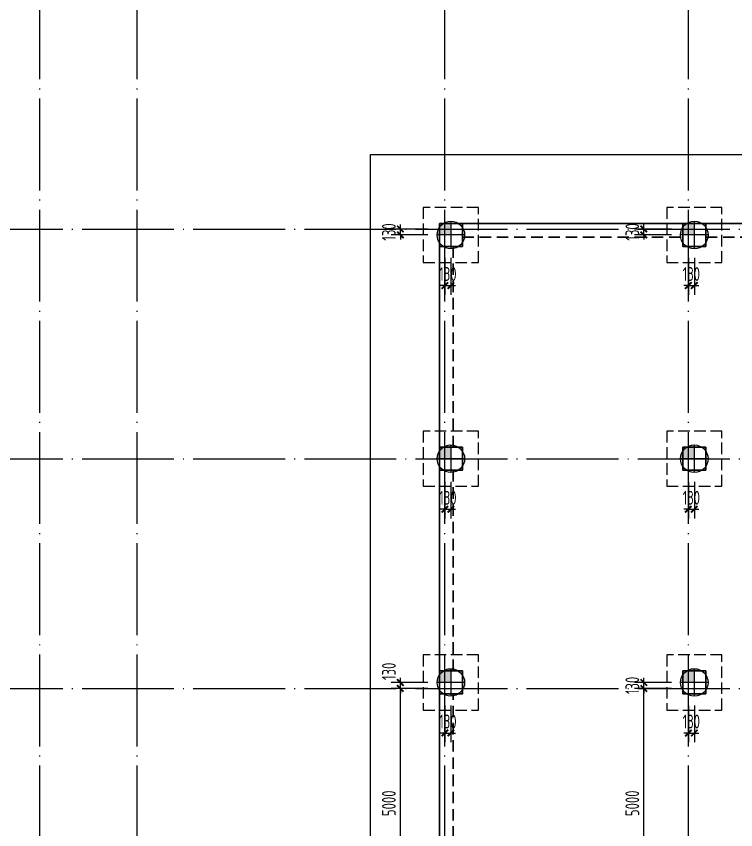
# Model space of a CAD drawing. Extents: x 2430613 to 2739493, y -1540945 to -971137.
# Drawn here: x 2463492 to 2479155, y -1065227 to -1047522 of the extents above; entities that cross this region are included whole.
import ezdxf

# ---------------------------------------------------------------- set-up
doc = ezdxf.new("R2010")
doc.units = 0
doc.header["$LTSCALE"] = 1000
doc.header["$MEASUREMENT"] = 0
doc.header["$PDMODE"] = 3
doc.header["$PDSIZE"] = 50
for name, pattern in [('DASH', [0.35, 0.25, -0.1]), ('DOTE', [2.42, 2, -0.2, 0.02, -0.2]), ('HIDDEN', [0.375, 0.25, -0.125])]:
    doc.linetypes.add(name, pattern=pattern)
doc.layers.get('0').update_dxf_attribs({"linetype": 'CONTINUOUS'})
doc.layers.get('DEFPOINTS').update_dxf_attribs({"linetype": 'CONTINUOUS'})
for name, color, linetype, lineweight in [('0S-墙-不可见', 30, 'HIDDEN', 30), ('0S-墙-线', 30, 'CONTINUOUS', 30), ('0S-柱-线', 50, 'CONTINUOUS', 30)]:
    doc.layers.add(name, color=color, linetype=linetype, lineweight=lineweight)
for name, color, linetype in [('600直径桩', 4, 'CONTINUOUS'), ('BASE_PILE_DIM', 3, 'CONTINUOUS'), ('DOTE', 1, 'DOTE'), ('S1-SLAB-Finstructions', 255, 'CONTINUOUS'), ('承台', 2, 'CONTINUOUS')]:
    doc.layers.add(name, color=color, linetype=linetype)
doc.styles.add('TSSD_Dimension', font='Tssdeng.shx', dxfattribs={"width": 0.7, "bigfont": 'hztxt.shx'})
doc.dimstyles.new('TSSD_100_100', dxfattribs={"dimtxt": 300, "dimasz": 100, "dimexe": 200, "dimexo": 200, "dimgap": 100, "dimtad": 1, "dimdec": 0, "dimzin": 0, "dimdsep": 46, "dimtxsty": 'TSSD_Dimension', "dimblk": 'ARCHTICK', "dimcen": 0, "dimdle": 120, "dimclrt": 7, "dimazin": 0, "dimtfac": 1, "dimtdec": 0, "dimtix": 1, "dimtmove": 2, "dimatfit": 0, "dimldrblk": 'ARCHTICK', "dimfxl": 1, "dimtolj": 1, "dimtzin": 0, "dimarcsym": 0})

# ---------------------------------------------------------------- blocks, each defined once
blk = doc.blocks.new('600Z')
at = {"layer": '600直径桩'}
h = blk.add_hatch(color=6, dxfattribs=at)
h.dxf.hatch_style = 1
h.paths.add_polyline_path([(-204995, -2276684, 0.414214), (-205295, -2276984), (-204995, -2276984)])
at = {"layer": '600直径桩', "color": 6}
for p, q in [((-204995, -2276684), (-204995, -2277284)), ((-204695, -2276984), (-205295, -2276984))]:
    blk.add_line(p, q, dxfattribs=at)
blk.add_circle((-204995, -2276984), 300, dxfattribs=at)
blk = doc.blocks.new('_ArchTick')
at = {"color": 0, "linetype": 'ByBlock', "const_width": 0.4}
blk.add_lwpolyline([(-0.71, -0.71), (0.71, 0.71)], dxfattribs=at)
blk = doc.blocks.new('*D1777')
at = {"layer": 'BASE_PILE_DIM', "color": 0, "lineweight": -2, "transparency": 16777216}
for p, q in [((2477754, -1052152), (2476954, -1052152)), ((2477154, -1052152), (2477154, -1052052)), ((2477154, -1052282), (2477154, -1052152)), ((2477754, -1052282), (2476954, -1052282)), ((2477154, -1052282), (2477154, -1052382))]:
    blk.add_line(p, q, dxfattribs=at)
at = {"layer": 'DEFPOINTS', "color": 0, "transparency": 16777216}
for p in [(2477154, -1052152), (2477954, -1052152), (2477954, -1052282)]:
    blk.add_point(p, dxfattribs=at)
at = {"layer": 'BASE_PILE_DIM', "color": 0, "lineweight": -2, "transparency": 16777216, "xscale": 100, "yscale": 100, "zscale": 100}
for p, rotation in [((2477154, -1052152), 270), ((2477154, -1052282), 90)]:
    blk.add_blockref('_ArchTick', p, dxfattribs=dict(at, rotation=rotation))
at = {"layer": 'BASE_PILE_DIM', "color": 7, "transparency": 16777216, "insert": (2476904, -1052217), "char_height": 300, "attachment_point": 5, "rotation": 90, "style": 'TSSD_Dimension'}
blk.add_mtext('\\A1;130', dxfattribs=at)
blk = doc.blocks.new('*D1778')
at = {"layer": 'BASE_PILE_DIM', "color": 0, "lineweight": -2, "transparency": 16777216}
for p, q in [((2478124, -1052782), (2478124, -1053582)), ((2478254, -1052782), (2478254, -1053582)), ((2478124, -1053382), (2478024, -1053382)), ((2478124, -1053382), (2478254, -1053382)), ((2478254, -1053382), (2478354, -1053382))]:
    blk.add_line(p, q, dxfattribs=at)
at = {"layer": 'DEFPOINTS', "color": 0, "transparency": 16777216}
for p in [(2478124, -1052582), (2478254, -1052582), (2478254, -1053382)]:
    blk.add_point(p, dxfattribs=at)
at = {"layer": 'BASE_PILE_DIM', "color": 0, "lineweight": -2, "transparency": 16777216, "xscale": 100, "yscale": 100, "zscale": 100}
blk.add_blockref('_ArchTick', (2478124, -1053382), dxfattribs=at)
at = {"layer": 'BASE_PILE_DIM', "color": 0, "lineweight": -2, "transparency": 16777216, "xscale": 100, "yscale": 100, "zscale": 100, "rotation": 180}
blk.add_blockref('_ArchTick', (2478254, -1053382), dxfattribs=at)
at = {"layer": 'BASE_PILE_DIM', "color": 7, "transparency": 16777216, "insert": (2478189, -1053132), "char_height": 300, "attachment_point": 5, "style": 'TSSD_Dimension'}
blk.add_mtext('\\A1;130', dxfattribs=at)
blk = doc.blocks.new('*D1779')
at = {"layer": 'BASE_PILE_DIM', "color": 0, "lineweight": -2, "transparency": 16777216}
for p, q in [((2472454, -1052152), (2471654, -1052152)), ((2471854, -1052152), (2471854, -1052052)), ((2471854, -1052282), (2471854, -1052152)), ((2472454, -1052282), (2471654, -1052282)), ((2471854, -1052282), (2471854, -1052382))]:
    blk.add_line(p, q, dxfattribs=at)
at = {"layer": 'DEFPOINTS', "color": 0, "transparency": 16777216}
for p in [(2471854, -1052152), (2472654, -1052152), (2472654, -1052282)]:
    blk.add_point(p, dxfattribs=at)
at = {"layer": 'BASE_PILE_DIM', "color": 0, "lineweight": -2, "transparency": 16777216, "xscale": 100, "yscale": 100, "zscale": 100}
for p, rotation in [((2471854, -1052152), 270), ((2471854, -1052282), 90)]:
    blk.add_blockref('_ArchTick', p, dxfattribs=dict(at, rotation=rotation))
at = {"layer": 'BASE_PILE_DIM', "color": 7, "transparency": 16777216, "insert": (2471604, -1052217), "char_height": 300, "attachment_point": 5, "rotation": 90, "style": 'TSSD_Dimension'}
blk.add_mtext('\\A1;130', dxfattribs=at)
blk = doc.blocks.new('*D1780')
at = {"layer": 'BASE_PILE_DIM', "color": 0, "lineweight": -2, "transparency": 16777216}
for p, q in [((2472824, -1052782), (2472824, -1053582)), ((2472954, -1052782), (2472954, -1053582)), ((2472824, -1053382), (2472724, -1053382)), ((2472824, -1053382), (2472954, -1053382)), ((2472954, -1053382), (2473054, -1053382))]:
    blk.add_line(p, q, dxfattribs=at)
at = {"layer": 'DEFPOINTS', "color": 0, "transparency": 16777216}
for p in [(2472824, -1052582), (2472954, -1052582), (2472954, -1053382)]:
    blk.add_point(p, dxfattribs=at)
at = {"layer": 'BASE_PILE_DIM', "color": 0, "lineweight": -2, "transparency": 16777216, "xscale": 100, "yscale": 100, "zscale": 100}
blk.add_blockref('_ArchTick', (2472824, -1053382), dxfattribs=at)
at = {"layer": 'BASE_PILE_DIM', "color": 0, "lineweight": -2, "transparency": 16777216, "xscale": 100, "yscale": 100, "zscale": 100, "rotation": 180}
blk.add_blockref('_ArchTick', (2472954, -1053382), dxfattribs=at)
at = {"layer": 'BASE_PILE_DIM', "color": 7, "transparency": 16777216, "insert": (2472889, -1053132), "char_height": 300, "attachment_point": 5, "style": 'TSSD_Dimension'}
blk.add_mtext('\\A1;130', dxfattribs=at)
blk = doc.blocks.new('*D1782')
at = {"layer": 'BASE_PILE_DIM', "color": 0, "lineweight": -2, "transparency": 16777216}
for p, q in [((2478124, -1057652), (2478124, -1058452)), ((2478254, -1057652), (2478254, -1058452)), ((2478124, -1058252), (2478024, -1058252)), ((2478124, -1058252), (2478254, -1058252)), ((2478254, -1058252), (2478354, -1058252))]:
    blk.add_line(p, q, dxfattribs=at)
at = {"layer": 'DEFPOINTS', "color": 0, "transparency": 16777216}
for p in [(2478124, -1057452), (2478254, -1057452), (2478254, -1058252)]:
    blk.add_point(p, dxfattribs=at)
at = {"layer": 'BASE_PILE_DIM', "color": 0, "lineweight": -2, "transparency": 16777216, "xscale": 100, "yscale": 100, "zscale": 100}
blk.add_blockref('_ArchTick', (2478124, -1058252), dxfattribs=at)
at = {"layer": 'BASE_PILE_DIM', "color": 0, "lineweight": -2, "transparency": 16777216, "xscale": 100, "yscale": 100, "zscale": 100, "rotation": 180}
blk.add_blockref('_ArchTick', (2478254, -1058252), dxfattribs=at)
at = {"layer": 'BASE_PILE_DIM', "color": 7, "transparency": 16777216, "insert": (2478189, -1058002), "char_height": 300, "attachment_point": 5, "style": 'TSSD_Dimension'}
blk.add_mtext('\\A1;130', dxfattribs=at)
blk = doc.blocks.new('*D1783')
at = {"layer": 'BASE_PILE_DIM', "color": 0, "lineweight": -2, "transparency": 16777216}
for p, q in [((2472824, -1057652), (2472824, -1058452)), ((2472954, -1057652), (2472954, -1058452)), ((2472824, -1058252), (2472724, -1058252)), ((2472824, -1058252), (2472954, -1058252)), ((2472954, -1058252), (2473054, -1058252))]:
    blk.add_line(p, q, dxfattribs=at)
at = {"layer": 'DEFPOINTS', "color": 0, "transparency": 16777216}
for p in [(2472824, -1057452), (2472954, -1057452), (2472954, -1058252)]:
    blk.add_point(p, dxfattribs=at)
at = {"layer": 'BASE_PILE_DIM', "color": 0, "lineweight": -2, "transparency": 16777216, "xscale": 100, "yscale": 100, "zscale": 100}
blk.add_blockref('_ArchTick', (2472824, -1058252), dxfattribs=at)
at = {"layer": 'BASE_PILE_DIM', "color": 0, "lineweight": -2, "transparency": 16777216, "xscale": 100, "yscale": 100, "zscale": 100, "rotation": 180}
blk.add_blockref('_ArchTick', (2472954, -1058252), dxfattribs=at)
at = {"layer": 'BASE_PILE_DIM', "color": 7, "transparency": 16777216, "insert": (2472889, -1058002), "char_height": 300, "attachment_point": 5, "style": 'TSSD_Dimension'}
blk.add_mtext('\\A1;130', dxfattribs=at)
blk = doc.blocks.new('*D1788')
at = {"layer": 'BASE_PILE_DIM', "color": 0, "lineweight": -2, "transparency": 16777216}
for p, q in [((2477154, -1062022), (2477154, -1061922)), ((2477754, -1062022), (2476954, -1062022)), ((2477154, -1062152), (2477154, -1062022)), ((2477754, -1062152), (2476954, -1062152)), ((2477154, -1062152), (2477154, -1062252))]:
    blk.add_line(p, q, dxfattribs=at)
at = {"layer": 'DEFPOINTS', "color": 0, "transparency": 16777216}
for p in [(2477154, -1062022), (2477954, -1062022), (2477954, -1062152)]:
    blk.add_point(p, dxfattribs=at)
at = {"layer": 'BASE_PILE_DIM', "color": 0, "lineweight": -2, "transparency": 16777216, "xscale": 100, "yscale": 100, "zscale": 100}
for p, rotation in [((2477154, -1062022), 270), ((2477154, -1062152), 90)]:
    blk.add_blockref('_ArchTick', p, dxfattribs=dict(at, rotation=rotation))
at = {"layer": 'BASE_PILE_DIM', "color": 7, "transparency": 16777216, "insert": (2476904, -1062087), "char_height": 300, "attachment_point": 5, "rotation": 90, "style": 'TSSD_Dimension'}
blk.add_mtext('\\A1;130', dxfattribs=at)
blk = doc.blocks.new('*D1789')
at = {"layer": 'BASE_PILE_DIM', "color": 0, "lineweight": -2, "transparency": 16777216}
for p, q in [((2478124, -1062522), (2478124, -1063322)), ((2478254, -1062522), (2478254, -1063322)), ((2478124, -1063122), (2478024, -1063122)), ((2478124, -1063122), (2478254, -1063122)), ((2478254, -1063122), (2478354, -1063122))]:
    blk.add_line(p, q, dxfattribs=at)
at = {"layer": 'DEFPOINTS', "color": 0, "transparency": 16777216}
for p in [(2478124, -1062322), (2478254, -1062322), (2478254, -1063122)]:
    blk.add_point(p, dxfattribs=at)
at = {"layer": 'BASE_PILE_DIM', "color": 0, "lineweight": -2, "transparency": 16777216, "xscale": 100, "yscale": 100, "zscale": 100}
blk.add_blockref('_ArchTick', (2478124, -1063122), dxfattribs=at)
at = {"layer": 'BASE_PILE_DIM', "color": 0, "lineweight": -2, "transparency": 16777216, "xscale": 100, "yscale": 100, "zscale": 100, "rotation": 180}
blk.add_blockref('_ArchTick', (2478254, -1063122), dxfattribs=at)
at = {"layer": 'BASE_PILE_DIM', "color": 7, "transparency": 16777216, "insert": (2478189, -1062872), "char_height": 300, "attachment_point": 5, "style": 'TSSD_Dimension'}
blk.add_mtext('\\A1;130', dxfattribs=at)
blk = doc.blocks.new('*D1790')
at = {"layer": 'BASE_PILE_DIM', "color": 0, "lineweight": -2, "transparency": 16777216}
for p, q in [((2471854, -1062022), (2471854, -1061922)), ((2472454, -1062022), (2471654, -1062022)), ((2471854, -1062152), (2471854, -1062022)), ((2472454, -1062152), (2471654, -1062152)), ((2471854, -1062152), (2471854, -1062252))]:
    blk.add_line(p, q, dxfattribs=at)
at = {"layer": 'DEFPOINTS', "color": 0, "transparency": 16777216}
for p in [(2471854, -1062022), (2472654, -1062022), (2472654, -1062152)]:
    blk.add_point(p, dxfattribs=at)
at = {"layer": 'BASE_PILE_DIM', "color": 0, "lineweight": -2, "transparency": 16777216, "xscale": 100, "yscale": 100, "zscale": 100}
for p, rotation in [((2471854, -1062022), 270), ((2471854, -1062152), 90)]:
    blk.add_blockref('_ArchTick', p, dxfattribs=dict(at, rotation=rotation))
at = {"layer": 'BASE_PILE_DIM', "color": 7, "transparency": 16777216, "insert": (2471604, -1061780), "char_height": 300, "attachment_point": 5, "rotation": 90, "style": 'TSSD_Dimension'}
blk.add_mtext('\\A1;130', dxfattribs=at)
blk = doc.blocks.new('*D1791')
at = {"layer": 'BASE_PILE_DIM', "color": 0, "lineweight": -2, "transparency": 16777216}
for p, q in [((2472824, -1062522), (2472824, -1063322)), ((2472954, -1062522), (2472954, -1063322)), ((2472824, -1063122), (2472724, -1063122)), ((2472824, -1063122), (2472954, -1063122)), ((2472954, -1063122), (2473054, -1063122))]:
    blk.add_line(p, q, dxfattribs=at)
at = {"layer": 'DEFPOINTS', "color": 0, "transparency": 16777216}
for p in [(2472824, -1062322), (2472954, -1062322), (2472954, -1063122)]:
    blk.add_point(p, dxfattribs=at)
at = {"layer": 'BASE_PILE_DIM', "color": 0, "lineweight": -2, "transparency": 16777216, "xscale": 100, "yscale": 100, "zscale": 100}
blk.add_blockref('_ArchTick', (2472824, -1063122), dxfattribs=at)
at = {"layer": 'BASE_PILE_DIM', "color": 0, "lineweight": -2, "transparency": 16777216, "xscale": 100, "yscale": 100, "zscale": 100, "rotation": 180}
blk.add_blockref('_ArchTick', (2472954, -1063122), dxfattribs=at)
at = {"layer": 'BASE_PILE_DIM', "color": 7, "transparency": 16777216, "insert": (2472889, -1062872), "char_height": 300, "attachment_point": 5, "style": 'TSSD_Dimension'}
blk.add_mtext('\\A1;130', dxfattribs=at)
blk = doc.blocks.new('*D1792')
at = {"layer": 'BASE_PILE_DIM', "color": 0, "lineweight": -2, "transparency": 16777216}
for p, q in [((2477154, -1067272), (2477154, -1062032)), ((2477454, -1062152), (2476954, -1062152)), ((2477754, -1067152), (2476954, -1067152))]:
    blk.add_line(p, q, dxfattribs=at)
at = {"layer": 'DEFPOINTS', "color": 0, "transparency": 16777216}
for p in [(2477154, -1062152), (2477654, -1062152), (2477954, -1067152)]:
    blk.add_point(p, dxfattribs=at)
at = {"layer": 'BASE_PILE_DIM', "color": 0, "lineweight": -2, "transparency": 16777216, "xscale": 100, "yscale": 100, "zscale": 100}
for p, rotation in [((2477154, -1062152), 90), ((2477154, -1067152), 270)]:
    blk.add_blockref('_ArchTick', p, dxfattribs=dict(at, rotation=rotation))
at = {"layer": 'BASE_PILE_DIM', "color": 7, "transparency": 16777216, "insert": (2476904, -1064652), "char_height": 300, "attachment_point": 5, "rotation": 90, "style": 'TSSD_Dimension'}
blk.add_mtext('\\A1;5000', dxfattribs=at)
blk = doc.blocks.new('*D1794')
at = {"layer": 'BASE_PILE_DIM', "color": 0, "lineweight": -2, "transparency": 16777216}
for p, q in [((2471854, -1067272), (2471854, -1062032)), ((2472454, -1062152), (2471654, -1062152)), ((2472454, -1067152), (2471654, -1067152))]:
    blk.add_line(p, q, dxfattribs=at)
at = {"layer": 'DEFPOINTS', "color": 0, "transparency": 16777216}
for p in [(2471854, -1062152), (2472654, -1062152), (2472654, -1067152)]:
    blk.add_point(p, dxfattribs=at)
at = {"layer": 'BASE_PILE_DIM', "color": 0, "lineweight": -2, "transparency": 16777216, "xscale": 100, "yscale": 100, "zscale": 100}
for p, rotation in [((2471854, -1062152), 90), ((2471854, -1067152), 270)]:
    blk.add_blockref('_ArchTick', p, dxfattribs=dict(at, rotation=rotation))
at = {"layer": 'BASE_PILE_DIM', "color": 7, "transparency": 16777216, "insert": (2471604, -1064652), "char_height": 300, "attachment_point": 5, "rotation": 90, "style": 'TSSD_Dimension'}
blk.add_mtext('\\A1;5000', dxfattribs=at)

msp = doc.modelspace()

# ---------------------------------------------------------------- linework, layer by layer
at = {"layer": '0S-墙-不可见'}
for p, q in [((2473203.644, -1052332.126), (2478003.644, -1052332.126)), ((2478503.644, -1052332.126), (2481443.644, -1052332.126)), ((2473003.644, -1056902.126), (2473003.644, -1052532.126)), ((2473003.644, -1061772.126), (2473003.644, -1057402.126)), ((2473003.644, -1066902.126), (2473003.644, -1062272.126))]:
    msp.add_line(p, q, dxfattribs=at)
at = {"layer": '0S-墙-线'}
for p, q in [((2473203.644, -1052032.126), (2478003.644, -1052032.126)), ((2478503.644, -1052032.126), (2481443.644, -1052032.126)), ((2472703.644, -1056902.126), (2472703.644, -1052532.126)), ((2472703.644, -1061772.126), (2472703.644, -1057402.126)), ((2472703.644, -1066902.126), (2472703.644, -1062272.126))]:
    msp.add_line(p, q, dxfattribs=at)
at = {"layer": '0S-柱-线'}
for points in [[(2472703.644, -1052032.126), (2473203.644, -1052032.126), (2473203.644, -1052532.126), (2472703.644, -1052532.126)], [(2478503.644, -1052532.126), (2478503.644, -1052032.126), (2478003.644, -1052032.126), (2478003.644, -1052532.126)], [(2478503.644, -1052532.126), (2478503.644, -1052032.126), (2478003.644, -1052032.126), (2478003.644, -1052532.126)], [(2472703.644, -1056902.126), (2473203.644, -1056902.126), (2473203.644, -1057402.126), (2472703.644, -1057402.126)], [(2478503.644, -1057402.126), (2478503.644, -1056902.126), (2478003.644, -1056902.126), (2478003.644, -1057402.126)], [(2478503.644, -1057402.126), (2478503.644, -1056902.126), (2478003.644, -1056902.126), (2478003.644, -1057402.126)], [(2472703.644, -1061772.126), (2473203.644, -1061772.126), (2473203.644, -1062272.126), (2472703.644, -1062272.126)], [(2478503.644, -1062272.128), (2478503.644, -1061772.128), (2478003.644, -1061772.128), (2478003.644, -1062272.128)], [(2478503.644, -1062272.128), (2478503.644, -1061772.128), (2478003.644, -1061772.128), (2478003.644, -1062272.128)]]:
    msp.add_lwpolyline(points, close=True, dxfattribs=at)
at = {"layer": 'DOTE'}
for p, q in [((2464003.644, -1092452.126), (2464003.644, -975252.126)), ((2466123.644, -1092452.126), (2466123.644, -975252.126)), ((2472823.644, -1092452.126), (2472823.644, -975252.126)), ((2478123.644, -1092452.126), (2478123.644, -975252.126)), ((2462503.644, -1052152.126), (2570723.644, -1052152.126)), ((2462503.644, -1057152.126), (2481823.644, -1057152.126)), ((2462503.644, -1062152.126), (2570723.644, -1062152.126))]:
    msp.add_line(p, q, dxfattribs=at)
at = {"layer": 'S1-SLAB-Finstructions', "color": 2}
msp.add_lwpolyline([(2526823.644, -1074452.122), (2471203.644, -1074452.129), (2471203.644, -1050532.126), (2487943.644, -1050532.123), (2487943.644, -1049082.126), (2493303.644, -1049082.126), (2493303.644, -1050532.123), (2496343.644, -1050532.123), (2496343.644, -1049082.126), (2501703.644, -1049082.126), (2501703.644, -1050532.122), (2504423.644, -1050532.122), (2504423.644, -1049482.126), (2510423.644, -1049482.126), (2510423.644, -1050532.121), (2513143.644, -1050532.12), (2513143.644, -1049082.126), (2518503.644, -1049082.126), (2518503.644, -1050532.119), (2521463.644, -1050532.119), (2521463.644, -1049082.126), (2526823.644, -1049082.126)], close=True, dxfattribs=at)
at = {"layer": '承台', "color": 251, "linetype": 'DASH'}
for points in [[(2473553.645, -1052882.109), (2473553.645, -1051682.109), (2472353.645, -1051682.109), (2472353.645, -1052882.109)], [(2478853.644, -1052882.109), (2478853.644, -1051682.109), (2477653.644, -1051682.109), (2477653.644, -1052882.109)], [(2473553.645, -1057752.117), (2473553.645, -1056552.117), (2472353.645, -1056552.117), (2472353.645, -1057752.117)], [(2478853.644, -1057752.117), (2478853.644, -1056552.117), (2477653.644, -1056552.117), (2477653.644, -1057752.117)], [(2473553.645, -1062622.117), (2473553.645, -1061422.117), (2472353.645, -1061422.117), (2472353.645, -1062622.117)], [(2478853.644, -1062622.119), (2478853.644, -1061422.119), (2477653.644, -1061422.119), (2477653.644, -1062622.119)]]:
    msp.add_lwpolyline(points, close=True, dxfattribs=at)

# ---------------------------------------------------------------- block references
at = {"layer": '600直径桩', "color": 6}
for p in [(2677948.309, 1224701.8), (2683248.307, 1224701.8), (2677948.309, 1219831.792), (2683248.307, 1219831.792), (2677948.309, 1214961.792), (2683248.307, 1214961.79)]:
    msp.add_blockref('600Z', p, dxfattribs=at)

# ---------------------------------------------------------------- dimensions: what is measured, and where the dimension line sits
at = {"layer": 'BASE_PILE_DIM', "color": 3}
for base, p1, p2, picture, middle in [((2471853.645, -1052152.126), (2472653.645, -1052282.109), (2472653.645, -1052152.126), '*D1779', (2471603.645, -1052217.117)), ((2477153.644, -1052152.126), (2477953.644, -1052282.109), (2477953.644, -1052152.126), '*D1777', (2476903.644, -1052217.117)), ((2477153.644, -1062022.119), (2477953.644, -1062152.126), (2477953.644, -1062022.119), '*D1788', (2476903.644, -1062087.123)), ((2471853.645, -1062152.126), (2472653.645, -1067152.117), (2472653.645, -1062152.126), '*D1794', (2471603.645, -1064652.122)), ((2477153.644, -1062152.126), (2477953.644, -1067152.119), (2477653.644, -1062152.126), '*D1792', (2476903.644, -1064652.123))]:
    dim = msp.add_linear_dim(base=base, p1=p1, p2=p2, angle=90, dimstyle='TSSD_100_100', dxfattribs=at)
    dim.commit()
    dim.dimension.update_dxf_attribs({"geometry": picture, "text_midpoint": middle})
for base, p1, p2, picture, middle in [((2472953.645, -1053382.109), (2472823.644, -1052582.109), (2472953.645, -1052582.109), '*D1780', (2472888.645, -1053132.109)), ((2478253.644, -1053382.109), (2478123.644, -1052582.109), (2478253.644, -1052582.109), '*D1778', (2478188.644, -1053132.109)), ((2472953.645, -1058252.117), (2472823.644, -1057452.117), (2472953.645, -1057452.117), '*D1783', (2472888.645, -1058002.117)), ((2478253.644, -1058252.117), (2478123.644, -1057452.117), (2478253.644, -1057452.117), '*D1782', (2478188.644, -1058002.117)), ((2472953.645, -1063122.117), (2472823.644, -1062322.117), (2472953.645, -1062322.117), '*D1791', (2472888.645, -1062872.117)), ((2478253.644, -1063122.119), (2478123.644, -1062322.119), (2478253.644, -1062322.119), '*D1789', (2478188.644, -1062872.119))]:
    dim = msp.add_linear_dim(base=base, p1=p1, p2=p2, dimstyle='TSSD_100_100', dxfattribs=at)
    dim.commit()
    dim.dimension.update_dxf_attribs({"geometry": picture, "text_midpoint": middle})
dim = msp.add_linear_dim(base=(2471853.645, -1062022.117), p1=(2472653.645, -1062152.126), p2=(2472653.645, -1062022.117), angle=90, dimstyle='TSSD_100_100', dxfattribs=at)
dim.commit()
dim.dimension.update_dxf_attribs({"geometry": '*D1790', "text_midpoint": (2471603.645, -1061780.194), "dimtype": 128})

doc.saveas('drawing.dxf')
